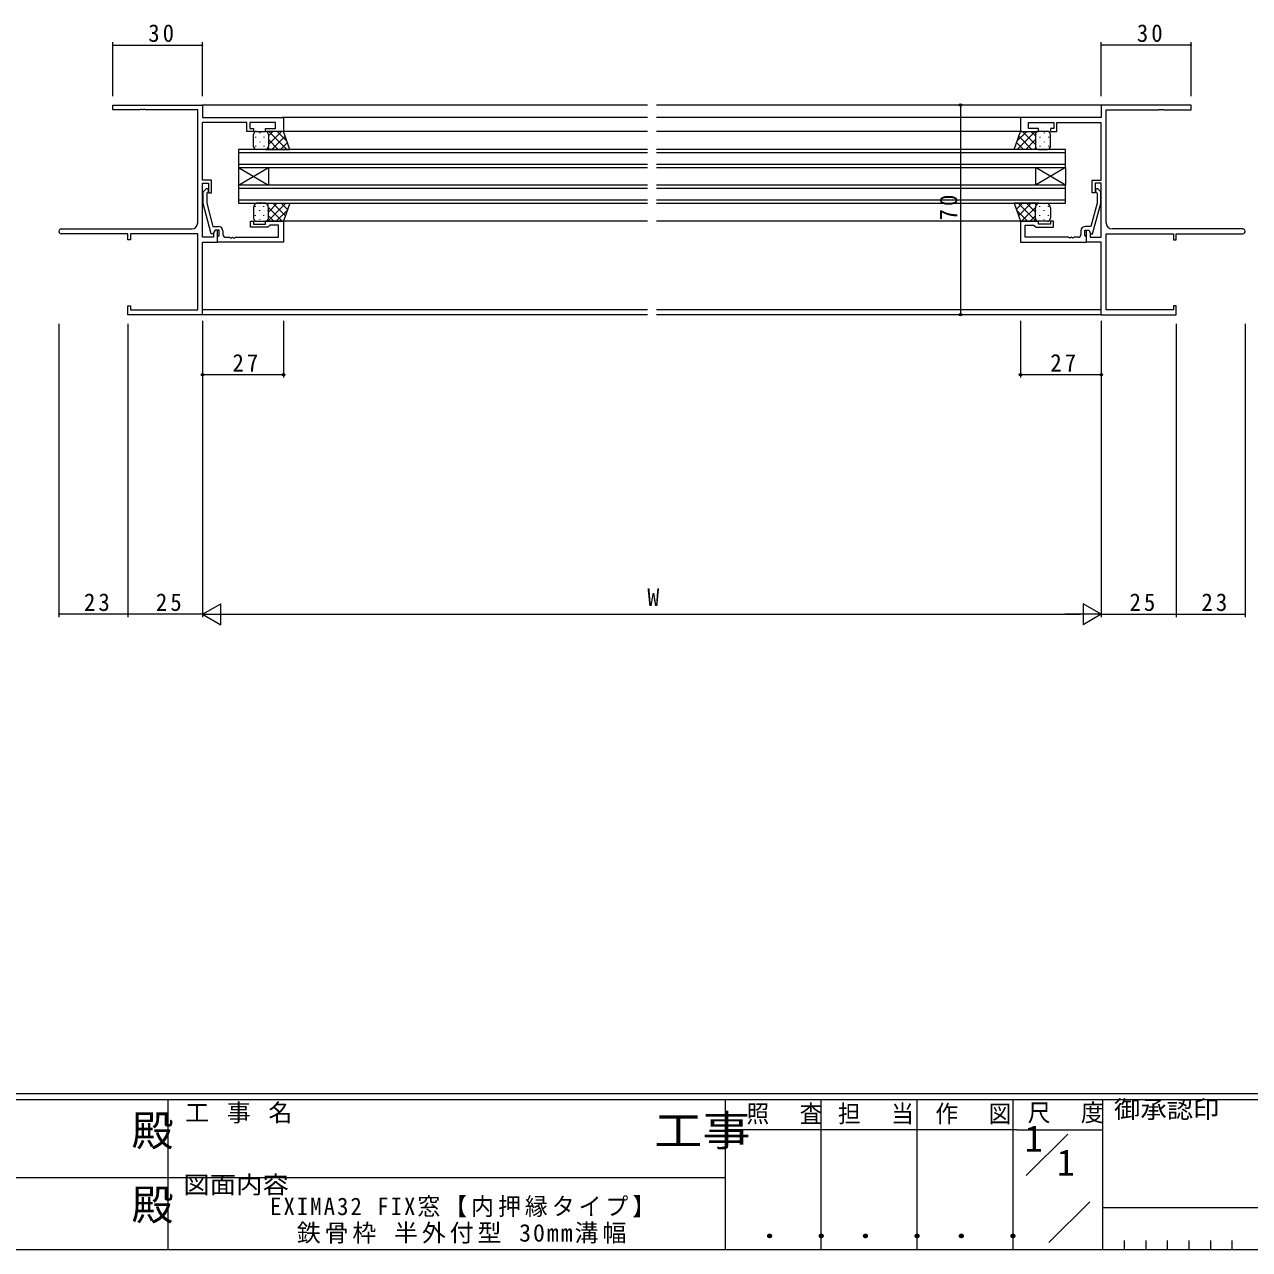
# Model space of a CAD drawing. Units: millimetres, scale not verified. Extents: x -841 to 292, y -594 to 212.
# Drawn here: x -334.9 to 74, y -594 to -185 of the extents above; entities that cross this region are included whole.
import ezdxf
from ezdxf.enums import TextEntityAlignment as Align

# ---------------------------------------------------------------- set-up
doc = ezdxf.new("R2010")
doc.units = ezdxf.units.MM
doc.header["$LTSCALE"] = 2
for name, color, linetype, lineweight in [('0-1_YKK_ZWAK', 7, 'Continuous', 9), ('0-3_YKK_11', 7, 'Continuous', 9), ('0-4_YKK_12', 2, 'Continuous', 9), ('0-5_YKK_13', 4, 'Continuous', 9), ('0-6_YKK_D', 6, 'Continuous', 9)]:
    doc.layers.add(name, color=color, linetype=linetype, lineweight=lineweight)
doc.layers.add('0-2_USER1', color=7, linetype='Continuous')
doc.styles.add('ＭＳ ゴシック', font='')
doc.styles.get('ＭＳ ゴシック').set_extended_font_data('MS Gothic')

msp = doc.modelspace()

# ---------------------------------------------------------------- linework, layer by layer
at = {"layer": '0-1_YKK_ZWAK'}
for p, q in [((263, -542), (-837, -542)), ((209, -544), (-837, -544)), ((-287, -544), (-287, -594)), ((-101, -544), (-101, -594)), ((-69, -544), (-69, -594)), ((-37, -544), (-37, -594)), ((-5, -544), (-5, -594)), ((25, -544), (25, -594)), ((-3.594, -553.999), (-101, -553.999)), ((-3.594, -553.999), (25, -553.999)), ((-0.471, -569.337), (13.376, -555.49)), ((-469, -569.999), (-285, -569.999)), ((-285, -569.999), (-101, -569.999)), ((7.103, -591.636), (20.709, -578.03)), ((25, -580), (169, -580)), ((32.2, -591), (32.2, -594)), ((39.4, -591), (39.4, -594)), ((46.6, -591), (46.6, -594)), ((53.8, -591), (53.8, -594)), ((61, -591), (61, -594)), ((68.2, -591), (68.2, -594)), ((-837, -594), (209, -594))]:
    msp.add_line(p, q, dxfattribs=at)
at = {"layer": '0-3_YKK_11'}
for p, q in [((-305.421, -213.526), (-305.421, -211.896)), ((-305.421, -211.896), (-275.421, -211.896)), ((-275.421, -211.896), (-275.421, -216.096)), ((24.579, -211.896), (24.579, -216.096)), ((54.579, -211.896), (24.579, -211.896)), ((54.579, -213.526), (54.579, -211.896)), ((-296.38, -213.526), (-305.421, -213.526)), ((-296.196, -213.406), (-296.38, -213.526)), ((-295.646, -213.406), (-296.196, -213.406)), ((-295.463, -213.526), (-295.646, -213.406)), ((-295.38, -213.526), (-295.463, -213.526)), ((-295.196, -213.406), (-295.38, -213.526)), ((-294.646, -213.406), (-295.196, -213.406)), ((-294.463, -213.526), (-294.646, -213.406)), ((-277.051, -213.526), (-294.463, -213.526)), ((-277.051, -251.266), (-277.051, -213.526)), ((-275.421, -216.096), (-248.421, -216.096)), ((-248.421, -216.096), (-248.421, -220.696)), ((-2.421, -216.096), (-2.421, -220.696)), ((24.579, -216.096), (-2.421, -216.096)), ((26.209, -213.526), (43.62, -213.526)), ((26.209, -251.266), (26.209, -213.526)), ((43.62, -213.526), (43.804, -213.406)), ((43.804, -213.406), (44.354, -213.406)), ((44.354, -213.406), (44.537, -213.526)), ((44.537, -213.526), (44.62, -213.526)), ((44.62, -213.526), (44.804, -213.406)), ((44.804, -213.406), (45.354, -213.406)), ((45.354, -213.406), (45.537, -213.526)), ((45.537, -213.526), (54.579, -213.526)), ((-275.421, -236.996), (-275.421, -217.726)), ((-260.621, -217.726), (-275.421, -217.726)), ((-260.621, -220.696), (-260.621, -217.726)), ((-258.421, -220.696), (-260.621, -220.696)), ((-259.621, -217.726), (-259.621, -219.696)), ((-251.121, -217.726), (-259.621, -217.726)), ((-259.621, -219.696), (-258.421, -219.696)), ((-258.421, -219.696), (-258.421, -220.696)), ((-254.421, -219.696), (-251.121, -219.696)), ((-254.421, -220.696), (-254.421, -219.696)), ((-248.421, -220.696), (-254.421, -220.696)), ((-251.121, -219.696), (-251.121, -217.726)), ((-2.421, -220.696), (3.579, -220.696)), ((0.279, -217.726), (8.779, -217.726)), ((0.279, -219.696), (0.279, -217.726)), ((3.579, -219.696), (0.279, -219.696)), ((3.579, -220.696), (3.579, -219.696)), ((7.579, -219.696), (7.579, -220.696)), ((8.779, -219.696), (7.579, -219.696)), ((7.579, -220.696), (9.779, -220.696)), ((8.779, -217.726), (8.779, -219.696)), ((9.779, -220.696), (9.779, -217.726)), ((9.779, -217.726), (24.579, -217.726)), ((24.579, -236.996), (24.579, -217.726)), ((-272.421, -236.996), (-275.421, -236.996)), ((-272.421, -241.196), (-272.421, -236.996)), ((21.579, -236.996), (24.579, -236.996)), ((21.579, -241.196), (21.579, -236.996)), ((-275.421, -237.996), (-273.421, -237.996)), ((-275.421, -256.066), (-275.421, -237.996)), ((-275.221, -240.848), (-274.445, -240.072)), ((-275.221, -244.793), (-275.221, -240.848)), ((-273.597, -240.92), (-274.021, -241.345)), ((-273.421, -237.996), (-273.421, -241.196)), ((-273.421, -241.196), (-272.421, -241.196)), ((22.579, -241.196), (21.579, -241.196)), ((22.579, -237.996), (22.579, -241.196)), ((24.579, -237.996), (22.579, -237.996)), ((22.755, -240.92), (23.179, -241.345)), ((24.379, -240.848), (23.603, -240.072)), ((24.379, -244.793), (24.379, -240.848)), ((24.579, -256.066), (24.579, -237.996)), ((-272.514, -254.896), (-275.221, -244.793)), ((-274.021, -241.345), (-274.021, -244.635)), ((-274.021, -244.635), (-271.942, -252.396)), ((23.179, -244.635), (21.099, -252.396)), ((21.672, -254.896), (24.379, -244.793)), ((23.179, -241.345), (23.179, -244.635)), ((-322.606, -253.266), (-279.051, -253.266)), ((-271.942, -252.396), (-270.121, -252.396)), ((-259.421, -250.696), (-258.421, -250.696)), ((-259.421, -252.696), (-259.421, -250.696)), ((-253.621, -252.696), (-259.421, -252.696)), ((-258.421, -250.696), (-258.421, -251.696)), ((-258.421, -251.696), (-254.421, -251.696)), ((-254.421, -250.696), (-248.421, -250.696)), ((-254.421, -251.696), (-254.421, -250.696)), ((-253.121, -252.196), (-253.621, -252.696)), ((-252.921, -251.996), (-253.121, -252.196)), ((-250.051, -251.996), (-252.921, -251.996)), ((-250.051, -256.066), (-250.051, -251.996)), ((-248.421, -250.696), (-248.421, -257.696)), ((-2.421, -250.696), (-2.421, -257.696)), ((3.579, -250.696), (-2.421, -250.696)), ((-0.791, -251.996), (2.079, -251.996)), ((-0.791, -256.066), (-0.791, -251.996)), ((2.079, -251.996), (2.279, -252.196)), ((2.279, -252.196), (2.779, -252.696)), ((2.779, -252.696), (8.579, -252.696)), ((3.579, -251.696), (3.579, -250.696)), ((7.579, -251.696), (3.579, -251.696)), ((7.579, -250.696), (7.579, -251.696)), ((8.579, -250.696), (7.579, -250.696)), ((8.579, -252.696), (8.579, -250.696)), ((21.099, -252.396), (19.279, -252.396)), ((71.764, -253.266), (28.209, -253.266)), ((-300.421, -254.896), (-322.606, -254.896)), ((-300.421, -256.896), (-300.421, -254.896)), ((-299.521, -256.896), (-300.421, -256.896)), ((-299.521, -254.896), (-299.521, -256.896)), ((-277.051, -254.896), (-299.521, -254.896)), ((-277.051, -280.266), (-277.051, -254.896)), ((-271.721, -256.066), (-275.421, -256.066)), ((-271.914, -254.896), (-272.514, -254.896)), ((-271.221, -253.696), (-271.914, -254.896)), ((-271.221, -253.696), (-271.721, -254.562)), ((-271.721, -254.562), (-271.721, -256.066)), ((-270.421, -253.696), (-271.221, -253.696)), ((-269.921, -253.696), (-271.221, -253.696)), ((-270.421, -257.696), (-270.421, -253.696)), ((-270.421, -255.996), (-270.121, -255.696)), ((-270.421, -257.696), (-270.421, -255.996)), ((-270.121, -255.696), (-269.921, -255.496)), ((-269.921, -255.496), (-269.921, -253.696)), ((-268.621, -253.896), (-268.621, -255.066)), ((-267.621, -256.066), (-266.38, -256.066)), ((-266.38, -256.066), (-266.196, -256.186)), ((-266.196, -256.186), (-265.646, -256.186)), ((-265.646, -256.186), (-265.463, -256.066)), ((-265.463, -256.066), (-265.38, -256.066)), ((-265.38, -256.066), (-265.196, -256.186)), ((-265.196, -256.186), (-264.646, -256.186)), ((-264.646, -256.186), (-264.463, -256.066)), ((-264.463, -256.066), (-250.051, -256.066)), ((13.62, -256.066), (-0.791, -256.066)), ((13.804, -256.186), (13.62, -256.066)), ((14.354, -256.186), (13.804, -256.186)), ((14.537, -256.066), (14.354, -256.186)), ((14.62, -256.066), (14.537, -256.066)), ((14.804, -256.186), (14.62, -256.066)), ((15.354, -256.186), (14.804, -256.186)), ((15.537, -256.066), (15.354, -256.186)), ((16.779, -256.066), (15.537, -256.066)), ((17.779, -253.896), (17.779, -255.066)), ((19.079, -253.696), (20.379, -253.696)), ((19.079, -255.496), (19.079, -253.696)), ((19.279, -255.696), (19.079, -255.496)), ((19.579, -255.996), (19.279, -255.696)), ((19.579, -253.696), (20.379, -253.696)), ((19.579, -257.696), (19.579, -253.696)), ((19.579, -257.696), (19.579, -255.996)), ((20.379, -253.696), (20.879, -254.562)), ((20.379, -253.696), (21.072, -254.896)), ((20.879, -254.562), (20.879, -256.066)), ((20.879, -256.066), (24.579, -256.066)), ((21.072, -254.896), (21.672, -254.896)), ((26.209, -254.896), (48.679, -254.896)), ((26.209, -280.266), (26.209, -254.896)), ((48.679, -254.896), (48.679, -256.896)), ((48.679, -256.896), (49.579, -256.896)), ((49.579, -256.896), (49.579, -254.896)), ((49.579, -254.896), (71.764, -254.896)), ((-275.421, -257.696), (-270.421, -257.696)), ((-275.421, -281.896), (-275.421, -257.696)), ((-248.421, -257.696), (-270.421, -257.696)), ((-2.421, -257.696), (19.579, -257.696)), ((24.579, -257.696), (19.579, -257.696)), ((24.579, -281.896), (24.579, -257.696)), ((-300.421, -278.896), (-299.521, -278.896)), ((-300.421, -281.896), (-300.421, -278.896)), ((-275.421, -281.896), (-300.421, -281.896)), ((-299.521, -278.896), (-299.521, -280.266)), ((-299.521, -280.266), (-277.051, -280.266)), ((24.579, -281.896), (49.579, -281.896)), ((48.679, -280.266), (26.209, -280.266)), ((48.679, -278.896), (48.679, -280.266)), ((49.579, -278.896), (48.679, -278.896)), ((49.579, -281.896), (49.579, -278.896))]:
    msp.add_line(p, q, dxfattribs=at)
for centre, radius, start, end in [((-274.021, -240.496), 0.6, 314.99998, 135), ((23.179, -240.496), 0.6, 44.99998, 225), ((-322.606, -254.081), 0.815, 89.99998, 270), ((-279.051, -251.266), 2, 270, 359.99998), ((-270.121, -253.896), 1.5, 0, 89.99998), ((19.279, -253.896), 1.5, 90, 179.99998), ((28.209, -251.266), 2, 180, 269.99998), ((71.764, -254.081), 0.815, 269.99998, 90), ((-267.621, -255.066), 1, 180, 269.99998), ((16.779, -255.066), 1, 270, 359.99998)]:
    msp.add_arc(centre, radius, start, end, dxfattribs=at)
at = {"layer": '0-4_YKK_12'}
for p, q in [((-126.921, -211.896), (-275.721, -211.896)), ((24.879, -211.896), (-123.921, -211.896)), ((-126.921, -216.096), (-248.721, -216.096)), ((-2.121, -216.096), (-123.921, -216.096)), ((-126.921, -220.696), (-248.921, -220.696)), ((-1.921, -220.696), (-123.921, -220.696)), ((-263.421, -226.696), (-263.421, -232.696)), ((-126.921, -226.696), (-263.421, -226.696)), ((-263.421, -227.696), (-126.921, -227.696)), ((12.579, -226.696), (-123.921, -226.696)), ((-123.921, -227.696), (12.579, -227.696)), ((12.579, -232.696), (12.579, -226.696)), ((-126.921, -231.696), (-263.421, -231.696)), ((-263.421, -238.696), (-253.421, -232.696)), ((-263.421, -232.696), (-253.421, -238.696)), ((-263.421, -232.696), (-263.421, -238.696)), ((-263.421, -232.696), (-126.921, -232.696)), ((-253.421, -232.696), (-253.421, -238.696)), ((12.579, -231.696), (-123.921, -231.696)), ((-123.921, -232.696), (12.579, -232.696)), ((12.579, -238.696), (2.579, -232.696)), ((12.579, -232.696), (2.579, -238.696)), ((2.579, -232.696), (2.579, -238.696)), ((12.579, -232.696), (12.579, -238.696)), ((-263.421, -238.696), (-263.421, -244.696)), ((-126.921, -238.696), (-263.421, -238.696)), ((-263.421, -239.696), (-126.921, -239.696)), ((12.579, -238.696), (-123.921, -238.696)), ((-123.921, -239.696), (12.579, -239.696)), ((12.579, -244.696), (12.579, -238.696)), ((-126.921, -243.696), (-263.421, -243.696)), ((-263.421, -244.696), (-126.921, -244.696)), ((12.579, -243.696), (-123.921, -243.696)), ((-123.921, -244.696), (12.579, -244.696)), ((-126.921, -250.696), (-248.721, -250.696)), ((-2.121, -250.696), (-123.921, -250.696)), ((-126.921, -281.894), (-275.668, -281.891)), ((-126.921, -280.266), (-275.421, -280.266)), ((24.579, -280.266), (-123.921, -280.266)), ((24.879, -281.896), (-123.921, -281.894))]:
    msp.add_line(p, q, dxfattribs=at)
at = {"layer": '0-5_YKK_13'}
for p, q in [((-257.421, -220.696), (-254.421, -220.696)), ((-248.421, -220.696), (-254.421, -220.696)), ((-253.421, -225.017), (-249.1, -220.696)), ((-253.421, -222.189), (-251.928, -220.696)), ((-247.348, -226.696), (-253.348, -220.696)), ((-247.255, -223.96), (-250.52, -220.696)), ((-246.278, -226.696), (-248.421, -220.696)), ((-4.564, -226.696), (-2.421, -220.696)), ((-3.587, -223.96), (-0.323, -220.696)), ((-3.494, -226.696), (2.506, -220.696)), ((-2.421, -220.696), (3.579, -220.696)), ((2.579, -225.017), (-1.742, -220.696)), ((2.579, -222.189), (1.086, -220.696)), ((6.579, -220.696), (3.579, -220.696)), ((-258.421, -225.696), (-258.421, -221.696)), ((-257.756, -222.531), (-257.756, -222.731)), ((-256.341, -221.116), (-256.341, -221.316)), ((-256.341, -224.146), (-256.341, -224.346)), ((-254.926, -222.531), (-254.926, -222.731)), ((-253.511, -224.146), (-253.511, -224.346)), ((-253.421, -221.696), (-253.421, -225.696)), ((-253.421, -221.696), (-253.421, -225.296)), ((-250.177, -226.696), (-253.421, -223.451)), ((-252.272, -226.696), (-247.855, -222.28)), ((-249.443, -226.696), (-247.111, -224.364)), ((-1.399, -226.696), (-3.731, -224.364)), ((1.429, -226.696), (-2.987, -222.28)), ((-0.666, -226.696), (2.579, -223.451)), ((2.579, -221.696), (2.579, -225.696)), ((2.669, -224.146), (2.669, -224.346)), ((4.084, -222.531), (4.084, -222.731)), ((5.499, -221.116), (5.499, -221.316)), ((5.499, -224.146), (5.499, -224.346)), ((6.914, -222.531), (6.914, -222.731)), ((7.579, -225.696), (7.579, -221.696)), ((-257.756, -225.561), (-257.756, -225.761)), ((-254.421, -226.696), (-257.421, -226.696)), ((-254.926, -225.561), (-254.926, -225.761)), ((-254.421, -226.696), (-246.278, -226.696)), ((-253.005, -226.696), (-253.537, -226.164)), ((-246.615, -226.696), (-246.367, -226.448)), ((3.579, -226.696), (-4.564, -226.696)), ((-4.228, -226.696), (-4.476, -226.448)), ((2.163, -226.696), (2.695, -226.164)), ((3.579, -226.696), (6.579, -226.696)), ((4.084, -225.561), (4.084, -225.761)), ((6.914, -225.561), (6.914, -225.761)), ((-254.421, -244.696), (-257.421, -244.696)), ((-254.421, -244.696), (-246.278, -244.696)), ((-253.767, -245.162), (-253.301, -244.696)), ((-253.644, -250.696), (-247.644, -244.696)), ((-253.421, -247.645), (-250.473, -244.696)), ((-247.778, -248.894), (-251.976, -244.696)), ((-247.033, -246.81), (-249.147, -244.696)), ((-246.278, -244.696), (-248.421, -250.696)), ((-246.289, -244.726), (-246.319, -244.696)), ((-4.564, -244.696), (-2.421, -250.696)), ((3.579, -244.696), (-4.564, -244.696)), ((-4.553, -244.726), (-4.524, -244.696)), ((-3.809, -246.81), (-1.695, -244.696)), ((2.802, -250.696), (-3.198, -244.696)), ((-3.065, -248.894), (1.133, -244.696)), ((2.579, -247.645), (-0.37, -244.696)), ((2.925, -245.162), (2.459, -244.696)), ((3.579, -244.696), (6.579, -244.696)), ((-258.421, -246.196), (-258.421, -249.696)), ((-257.756, -245.831), (-257.756, -245.631)), ((-257.756, -248.861), (-257.756, -248.661)), ((-256.341, -247.246), (-256.341, -247.046)), ((-254.926, -245.831), (-254.926, -245.631)), ((-254.926, -248.861), (-254.926, -248.661)), ((-253.511, -247.246), (-253.511, -247.046)), ((-248.804, -250.696), (-253.421, -246.079)), ((-253.421, -249.696), (-253.421, -246.196)), ((-251.632, -250.696), (-253.421, -248.907)), ((-250.816, -250.696), (-247.091, -246.971)), ((-0.027, -250.696), (-3.751, -246.971)), ((-2.038, -250.696), (2.579, -246.079)), ((0.79, -250.696), (2.579, -248.907)), ((2.579, -249.696), (2.579, -246.196)), ((2.669, -247.246), (2.669, -247.046)), ((4.084, -245.831), (4.084, -245.631)), ((4.084, -248.861), (4.084, -248.661)), ((5.499, -247.246), (5.499, -247.046)), ((6.914, -245.831), (6.914, -245.631)), ((6.914, -248.861), (6.914, -248.661)), ((7.579, -246.196), (7.579, -249.696)), ((-257.421, -250.696), (-254.421, -250.696)), ((-256.341, -250.276), (-256.341, -250.076)), ((-248.421, -250.696), (-254.421, -250.696)), ((-253.511, -250.111), (-253.511, -250.076)), ((-2.421, -250.696), (3.579, -250.696)), ((2.669, -250.111), (2.669, -250.076)), ((6.579, -250.696), (3.579, -250.696)), ((5.499, -250.276), (5.499, -250.076))]:
    msp.add_line(p, q, dxfattribs=at)
for centre, radius, start, end in [((-257.421, -221.696), 1, 89.99989, 179.99989), ((-254.421, -221.696), 1, 359.99989, 89.99989), ((3.579, -221.696), 1, 90.00009, 180.00009), ((6.579, -221.696), 1, 0.00009, 90.00009), ((-257.421, -225.696), 1, 179.99989, 269.99989), ((-254.421, -225.696), 1, 269.99989, 359.99989), ((3.579, -225.696), 1, 180.00009, 270.00009), ((6.579, -225.696), 1, 270.00009, 0.00009), ((-256.889, -246.134), 1.534, 110.30881, 182.31169), ((-254.953, -246.134), 1.534, 357.68842, 69.69136), ((4.111, -246.134), 1.534, 110.30862, 182.31157), ((6.047, -246.134), 1.534, 357.68829, 69.69118), ((-257.421, -249.696), 1, 180.00009, 270.00009), ((-254.421, -249.696), 1, 270.00009, 0.00009), ((3.579, -249.696), 1, 179.99989, 269.99989), ((6.579, -249.696), 1, 269.99989, 359.99989)]:
    msp.add_arc(centre, radius, start, end, dxfattribs=at)
at = {"layer": '0-6_YKK_D'}
for p, q in [((-305.421, -208.896), (-305.421, -190.896)), ((-305.421, -191.896), (-275.421, -191.896)), ((-275.421, -208.896), (-275.421, -190.896)), ((24.579, -208.896), (24.579, -190.896)), ((54.579, -191.896), (24.579, -191.896)), ((54.579, -208.896), (54.579, -190.896)), ((-4.421, -211.896), (-23.421, -211.896)), ((-22.421, -211.896), (-22.421, -281.896)), ((-4.421, -281.896), (-23.421, -281.896)), ((-323.421, -284.896), (-323.421, -382.896)), ((-300.421, -284.896), (-300.421, -382.896)), ((-300.421, -284.896), (-300.421, -382.896)), ((-275.421, -283.891), (-275.421, -302.896)), ((-275.421, -284.896), (-275.421, -382.896)), ((-275.421, -284.896), (-275.421, -382.896)), ((-248.421, -283.892), (-248.421, -302.896)), ((-2.421, -283.896), (-2.421, -302.896)), ((24.579, -283.896), (24.579, -302.896)), ((24.579, -284.896), (24.579, -382.896)), ((24.579, -284.896), (24.579, -382.896)), ((49.579, -284.896), (49.579, -382.896)), ((49.579, -284.896), (49.579, -382.896)), ((72.579, -284.896), (72.579, -382.896)), ((-275.421, -301.896), (-248.421, -301.896)), ((-2.421, -301.896), (24.579, -301.896)), ((-275.421, -381.896), (-269.359, -378.396)), ((-269.359, -385.396), (-269.359, -378.396)), ((18.517, -378.396), (18.517, -385.396)), ((24.579, -381.896), (18.517, -378.396)), ((-300.421, -381.896), (-323.421, -381.896)), ((-275.421, -381.896), (-300.421, -381.896)), ((-275.421, -381.896), (-263.297, -381.896)), ((-275.421, -381.896), (-269.359, -385.396)), ((-268.421, -381.896), (17.579, -381.896)), ((24.579, -381.896), (12.454, -381.896)), ((24.579, -381.896), (18.517, -385.396)), ((24.579, -381.896), (49.579, -381.896)), ((49.579, -381.896), (72.579, -381.896))]:
    msp.add_line(p, q, dxfattribs=at)
for centre in [(-22.421, -211.896), (-22.421, -281.896), (-275.421, -301.896), (-248.421, -301.896), (-2.421, -301.896), (24.579, -301.896)]:
    msp.add_circle(centre, 0.425, dxfattribs=at)
for centre, start, end in [((-305.421, -191.896), 0, 180), ((-305.421, -191.896), 180, 0), ((-275.421, -191.896), 0, 180), ((-275.421, -191.896), 180, 0), ((24.579, -191.896), 0, 180), ((24.579, -191.896), 180, 0), ((54.579, -191.896), 0, 180), ((54.579, -191.896), 180, 0), ((-323.421, -381.896), 0, 180), ((-323.421, -381.896), 180, 0), ((-300.421, -381.896), 0, 180), ((-300.421, -381.896), 0, 180), ((-300.421, -381.896), 180, 0), ((-300.421, -381.896), 180, 0), ((49.579, -381.896), 0, 180), ((49.579, -381.896), 0, 180), ((49.579, -381.896), 180, 0), ((49.579, -381.896), 180, 0), ((72.579, -381.896), 0, 180), ((72.579, -381.896), 180, 0)]:
    msp.add_arc(centre, 0.106, start, end, dxfattribs=at)

# ---------------------------------------------------------------- texts
at = {"layer": '0-1_YKK_ZWAK', "style": 'ＭＳ ゴシック', "width": 1.1}
for s, p in [('御承認印', (28.81, -551.904)), ('図面内容', (-281.832, -577.069))]:
    msp.add_text(s, height=5.865, dxfattribs=at).set_placement(p, align=Align.BOTTOM_LEFT)
at = {"layer": '0-1_YKK_ZWAK', "color": 2, "style": 'ＭＳ ゴシック', "width": 1.15}
msp.add_text('工事', height=10.26, dxfattribs=at).set_placement((-124.669, -562.509), align=Align.BOTTOM_LEFT)
at = {"layer": '0-1_YKK_ZWAK', "color": 2, "style": 'ＭＳ ゴシック'}
for p in [(-299.117, -562.509), (-299.117, -587.254)]:
    msp.add_text('殿', height=10.26, dxfattribs=at).set_placement(p, align=Align.BOTTOM_LEFT)
at = {"layer": '0-1_YKK_ZWAK', "color": 3, "style": 'ＭＳ ゴシック', "width": 1.15}
for p in [(-94.636, -592.494), (-62.636, -592.494), (-30.636, -592.494)]:
    msp.add_text(' ． ．', height=7.331, dxfattribs=at).set_placement(p, align=Align.BOTTOM_LEFT)
at = {"layer": '0-1_YKK_ZWAK', "char_height": 5.865, "attachment_point": 7, "style": 'ＭＳ ゴシック'}
for s, insert in [('\\T1.16;工\\~事\\~名', (-281.268, -551.904)), ('\\T1.17;\\W0.95;照\\~\\~査', (-93.873, -552.257)), ('\\T1.17;\\W0.95;担\\~\\~当', (-63.351, -552.257)), ('\\T1.17;\\W0.95;作\\~\\~図', (-30.829, -552.231)), ('\\T1.17;\\W0.95;尺\\~\\~度', (0.017, -551.91))]:
    msp.add_mtext(s, dxfattribs=dict(at, insert=insert))
at = {"layer": '0-2_USER1', "color": 3, "style": 'ＭＳ ゴシック'}
for p in [(-1, -563.999), (9.762, -571.999)]:
    msp.add_text('1', height=8.798, dxfattribs=at).set_placement(p, align=Align.BOTTOM_LEFT)
at = {"layer": '0-2_USER1', "char_height": 5.865, "attachment_point": 7, "style": 'ＭＳ ゴシック'}
for s, insert in [('\\T1.18;\\W0.95;EXIMA32\\~FIX窓【内押縁タイプ】\\~', (-252.89, -583.213)), ('\\T1.16;鉄骨枠\\~半外付型\\~30mm溝幅\\~', (-243.976, -592.035))]:
    msp.add_mtext(s, dxfattribs=dict(at, insert=insert))
at = {"layer": '0-6_YKK_D', "color": 7, "style": 'ＭＳ ゴシック'}
msp.add_text('W', height=5.865, dxfattribs=at).set_placement((-126.956, -380.896), align=Align.BOTTOM_LEFT)
at = {"layer": '0-6_YKK_D', "color": 7, "char_height": 5.865, "attachment_point": 7, "style": 'ＭＳ ゴシック'}
for s, insert in [('\\T1.27;\\W0.95;30', (-293.552, -190.896)), ('\\T1.27;\\W0.95;30', (36.448, -190.896)), ('\\T1.27;\\W0.95;27', (-265.441, -300.896)), ('\\T1.27;\\W0.95;27', (7.559, -300.896)), ('\\T1.27;\\W0.95;23', (-315.003, -380.896)), ('\\T1.27;\\W0.95;25', (-291.003, -380.896)), ('\\T1.27;\\W0.95;25', (33.996, -380.896)), ('\\T1.27;\\W0.95;23', (57.996, -380.896))]:
    msp.add_mtext(s, dxfattribs=dict(at, insert=insert))
at = {"layer": '0-6_YKK_D', "color": 7, "insert": (-23.421, -250.416), "char_height": 5.865, "attachment_point": 7, "rotation": 90, "style": 'ＭＳ ゴシック'}
msp.add_mtext('\\T1.27;\\W0.95;70', dxfattribs=at)

doc.saveas('drawing.dxf')
